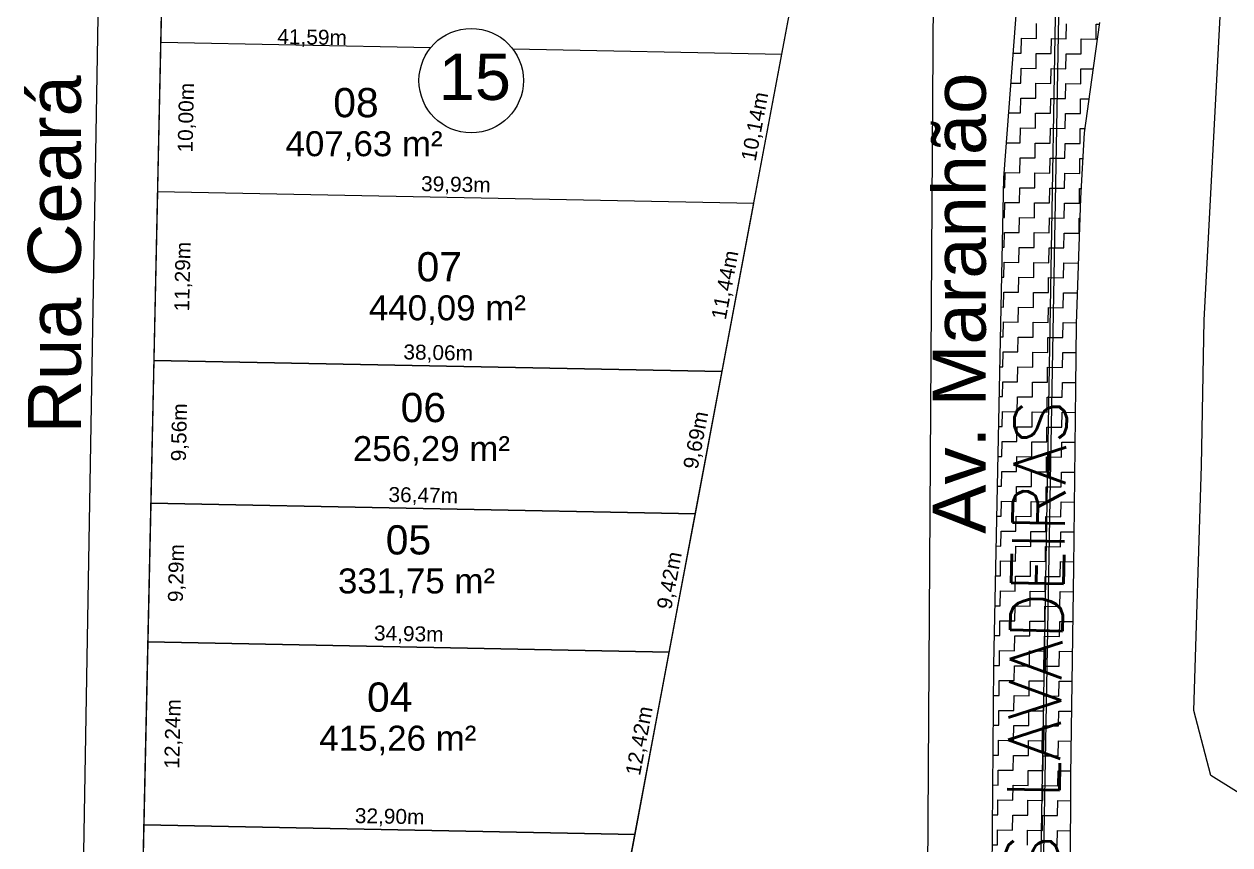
# Model space of a CAD drawing. Header units: metres. Extents: x 3808 to 8215, y 2374 to 6187.
# Drawn here: x 5342.5 to 5423.2, y 4649.5 to 4704.4 of the extents above; entities that cross this region are included whole.
import ezdxf

# ---------------------------------------------------------------- set-up
doc = ezdxf.new("R2010")
doc.units = ezdxf.units.M
doc.linetypes.add('CONTINUO', pattern=[0])
for name, color, linetype in [('Areas Lotes', 1, 'Continuous'), ('Calçada', 8, 'Continuous'), ('CORREGO', 7, 'Continuous'), ('COTAS', 7, 'Continuous'), ('Lote', 7, 'Continuous'), ('LOTES_LINHAS', 7, 'Continuous'), ('Nome das Ruas', 7, 'Continuous'), ('Nº Lote', 7, 'Continuous'), ('Nº. quadra', 7, 'Continuous'), ('Poligonal-label', 7, 'Continuous'), ('q', 9, 'CONTINUO'), ('quadras', 7, 'Continuous')]:
    doc.layers.add(name, color=color, linetype=linetype)
doc.layers.add('IRRADIADO', color=8, linetype='Continuous', lineweight=30)
doc.styles.add('Arial', font='arial.ttf')
doc.styles.add('SIMPLEX', font='simplex', dxfattribs={"height": 0.2})
doc.dimstyles.new('Copy(2) of ISO-25', dxfattribs={"dimtxt": 1, "dimasz": 2.5, "dimexe": 1.25, "dimexo": 0.625, "dimgap": 0.2, "dimtad": 1, "dimtoh": 1, "dimlfac": 1, "dimzin": 1, "dimtxsty": 'Arial', "dimblk": 'NONE', "dimcen": 0, "dimse1": 1, "dimse2": 1, "dimsd1": 1, "dimsd2": 1, "dimclrt": 256, "dimaunit": 1, "dimadec": 3, "dimazin": 0, "dimtfac": 1, "dimtmove": 0, "dimatfit": 3, "dimldrblk": 'NONE', "dimfxl": 1, "dimtolj": 1, "dimtzin": 0, "dimarcsym": 0})

# ---------------------------------------------------------------- blocks, each defined once
blk = doc.blocks.new('*D6347')
at = {"layer": 'Defpoints', "color": 0, "linetype": 'Continuous', "transparency": 16777216}
for p in [(5383.421, 4650.162), (5383.421, 4650.162), (5381.642, 4640.711)]:
    blk.add_point(p, dxfattribs=at)
at = {"layer": 'COTAS', "linetype": 'Continuous', "lineweight": 5, "transparency": 16777216, "insert": (5381.744, 4645.585), "char_height": 1, "attachment_point": 5, "rotation": 79.33923, "style": 'Arial'}
blk.add_mtext('\\A1;9,62m', dxfattribs=at)
blk = doc.blocks.new('_None')
blk = doc.blocks.new('*D6348')
at = {"layer": 'Defpoints', "color": 0, "linetype": 'Continuous', "transparency": 16777216}
for p in [(5385.718, 4662.363), (5385.718, 4662.363), (5383.421, 4650.162)]:
    blk.add_point(p, dxfattribs=at)
at = {"layer": 'COTAS', "linetype": 'Continuous', "lineweight": 5, "transparency": 16777216, "insert": (5383.782, 4656.411), "char_height": 1, "attachment_point": 5, "rotation": 79.33923, "style": 'Arial'}
blk.add_mtext('\\A1;12,42m', dxfattribs=at)
blk = doc.blocks.new('*D6349')
at = {"layer": 'Defpoints', "color": 0, "linetype": 'Continuous', "transparency": 16777216}
for p in [(5387.461, 4671.623), (5387.461, 4671.623), (5385.718, 4662.363)]:
    blk.add_point(p, dxfattribs=at)
at = {"layer": 'COTAS', "linetype": 'Continuous', "lineweight": 5, "transparency": 16777216, "insert": (5385.802, 4667.141), "char_height": 1, "attachment_point": 5, "rotation": 79.33923, "style": 'Arial'}
blk.add_mtext('\\A1;9,42m', dxfattribs=at)
blk = doc.blocks.new('*D6350')
at = {"layer": 'Defpoints', "color": 0, "linetype": 'Continuous', "transparency": 16777216}
for p in [(5389.254, 4681.151), (5389.254, 4681.151), (5387.461, 4671.623)]:
    blk.add_point(p, dxfattribs=at)
at = {"layer": 'COTAS', "linetype": 'Continuous', "lineweight": 5, "transparency": 16777216, "insert": (5387.57, 4676.535), "char_height": 1, "attachment_point": 5, "rotation": 79.33923, "style": 'Arial'}
blk.add_mtext('\\A1;9,69m', dxfattribs=at)
blk = doc.blocks.new('*D6351')
at = {"layer": 'Defpoints', "color": 0, "linetype": 'Continuous', "transparency": 16777216}
for p in [(5391.371, 4692.397), (5391.371, 4692.397), (5389.254, 4681.151)]:
    blk.add_point(p, dxfattribs=at)
at = {"layer": 'COTAS', "linetype": 'Continuous', "lineweight": 5, "transparency": 16777216, "insert": (5389.526, 4686.922), "char_height": 1, "attachment_point": 5, "rotation": 79.33923, "style": 'Arial'}
blk.add_mtext('\\A1;11,44m', dxfattribs=at)
blk = doc.blocks.new('*D6352')
at = {"layer": 'Defpoints', "color": 0, "linetype": 'Continuous', "transparency": 16777216}
for p in [(5393.247, 4702.363), (5393.247, 4702.363), (5391.371, 4692.397)]:
    blk.add_point(p, dxfattribs=at)
at = {"layer": 'COTAS', "linetype": 'Continuous', "lineweight": 5, "transparency": 16777216, "insert": (5391.522, 4697.528), "char_height": 1, "attachment_point": 5, "rotation": 79.33923, "style": 'Arial'}
blk.add_mtext('\\A1;10,14m', dxfattribs=at)
blk = doc.blocks.new('*D6353')
at = {"layer": 'Defpoints', "color": 0, "linetype": 'Continuous', "transparency": 16777216}
for p in [(5395.123, 4712.328), (5395.123, 4712.328), (5393.247, 4702.363)]:
    blk.add_point(p, dxfattribs=at)
at = {"layer": 'COTAS', "linetype": 'Continuous', "lineweight": 5, "transparency": 16777216, "insert": (5393.398, 4707.493), "char_height": 1, "attachment_point": 5, "rotation": 79.33923, "style": 'Arial'}
blk.add_mtext('\\A1;10,14m', dxfattribs=at)
blk = doc.blocks.new('*D6373')
at = {"layer": 'Defpoints', "color": 0, "linetype": 'Continuous', "transparency": 16777216}
for p in [(5350.527, 4650.801), (5353.214, 4650.743), (5350.322, 4641.32)]:
    blk.add_point(p, dxfattribs=at)
at = {"layer": 'COTAS', "linetype": 'Continuous', "lineweight": 5, "transparency": 16777216, "insert": (5352.31, 4646.02), "char_height": 1, "attachment_point": 5, "rotation": 88.75812, "style": 'Arial'}
blk.add_mtext('\\A1;9,48m', dxfattribs=at)
blk = doc.blocks.new('*D6374')
at = {"layer": 'Defpoints', "color": 0, "linetype": 'Continuous', "transparency": 16777216}
for p in [(5350.793, 4663.042), (5353.479, 4662.984), (5350.527, 4650.801)]:
    blk.add_point(p, dxfattribs=at)
at = {"layer": 'COTAS', "linetype": 'Continuous', "lineweight": 5, "transparency": 16777216, "insert": (5352.546, 4656.881), "char_height": 1, "attachment_point": 5, "rotation": 88.75812, "style": 'Arial'}
blk.add_mtext('\\A1;12,24m', dxfattribs=at)
blk = doc.blocks.new('*D6375')
at = {"layer": 'Defpoints', "color": 0, "linetype": 'Continuous', "transparency": 16777216}
for p in [(5350.994, 4672.332), (5353.681, 4672.274), (5350.793, 4663.042)]:
    blk.add_point(p, dxfattribs=at)
at = {"layer": 'COTAS', "linetype": 'Continuous', "lineweight": 5, "transparency": 16777216, "insert": (5352.779, 4667.646), "char_height": 1, "attachment_point": 5, "rotation": 88.75812, "style": 'Arial'}
blk.add_mtext('\\A1;9,29m', dxfattribs=at)
blk = doc.blocks.new('*D6376')
at = {"layer": 'Defpoints', "color": 0, "linetype": 'Continuous', "transparency": 16777216}
for p in [(5351.201, 4681.89), (5353.888, 4681.832), (5350.994, 4672.332)]:
    blk.add_point(p, dxfattribs=at)
at = {"layer": 'COTAS', "linetype": 'Continuous', "lineweight": 5, "transparency": 16777216, "insert": (5352.983, 4677.07), "char_height": 1, "attachment_point": 5, "rotation": 88.75812, "style": 'Arial'}
blk.add_mtext('\\A1;9,56m', dxfattribs=at)
blk = doc.blocks.new('*D6377')
at = {"layer": 'Defpoints', "color": 0, "linetype": 'Continuous', "transparency": 16777216}
for p in [(5351.446, 4693.173), (5354.132, 4693.115), (5351.201, 4681.89)]:
    blk.add_point(p, dxfattribs=at)
at = {"layer": 'COTAS', "linetype": 'Continuous', "lineweight": 5, "transparency": 16777216, "insert": (5353.209, 4687.491), "char_height": 1, "attachment_point": 5, "rotation": 88.75812, "style": 'Arial'}
blk.add_mtext('\\A1;11,29m', dxfattribs=at)
blk = doc.blocks.new('*D6378')
at = {"layer": 'Defpoints', "color": 0, "linetype": 'Continuous', "transparency": 16777216}
for p in [(5351.663, 4703.171), (5354.349, 4703.113), (5351.446, 4693.173)]:
    blk.add_point(p, dxfattribs=at)
at = {"layer": 'COTAS', "linetype": 'Continuous', "lineweight": 5, "transparency": 16777216, "insert": (5353.44, 4698.131), "char_height": 1, "attachment_point": 5, "rotation": 88.75812, "style": 'Arial'}
blk.add_mtext('\\A1;10,00m', dxfattribs=at)
blk = doc.blocks.new('*D6379')
at = {"layer": 'Defpoints', "color": 0, "linetype": 'Continuous', "transparency": 16777216}
for p in [(5351.879, 4713.169), (5354.566, 4713.11), (5351.663, 4703.171)]:
    blk.add_point(p, dxfattribs=at)
at = {"layer": 'COTAS', "linetype": 'Continuous', "lineweight": 5, "transparency": 16777216, "insert": (5353.657, 4708.129), "char_height": 1, "attachment_point": 5, "rotation": 88.75812, "style": 'Arial'}
blk.add_mtext('\\A1;10,00m', dxfattribs=at)
blk = doc.blocks.new('*D7557')
at = {"layer": 'Defpoints', "color": 0, "linetype": 'Continuous', "transparency": 16777216}
for p in [(5351.663, 4703.171), (5393.241, 4702.026), (5393.247, 4702.363)]:
    blk.add_point(p, dxfattribs=at)
at = {"layer": 'COTAS', "linetype": 'Continuous', "lineweight": 5, "transparency": 16777216, "insert": (5361.799, 4703.439), "char_height": 1, "attachment_point": 5, "rotation": 358.88612, "style": 'Arial'}
blk.add_mtext('\\A1;41,59m', dxfattribs=at)
blk = doc.blocks.new('*D7558')
at = {"layer": 'Defpoints', "color": 0, "linetype": 'Continuous', "transparency": 16777216}
for p in [(5351.446, 4693.173), (5351.446, 4693.173), (5391.371, 4692.397)]:
    blk.add_point(p, dxfattribs=at)
at = {"layer": 'COTAS', "linetype": 'Continuous', "lineweight": 5, "transparency": 16777216, "insert": (5371.424, 4693.586), "char_height": 1, "attachment_point": 5, "rotation": 358.88612, "style": 'Arial'}
blk.add_mtext('\\A1;39,93m', dxfattribs=at)
blk = doc.blocks.new('*D7559')
at = {"layer": 'Defpoints', "color": 0, "linetype": 'Continuous', "transparency": 16777216}
for p in [(5351.201, 4681.89), (5389.254, 4681.151), (5389.254, 4681.151)]:
    blk.add_point(p, dxfattribs=at)
at = {"layer": 'COTAS', "linetype": 'Continuous', "lineweight": 5, "transparency": 16777216, "insert": (5370.243, 4682.321), "char_height": 1, "attachment_point": 5, "rotation": 358.88612, "style": 'Arial'}
blk.add_mtext('\\A1;38,06m', dxfattribs=at)
blk = doc.blocks.new('*D7560')
at = {"layer": 'Defpoints', "color": 0, "linetype": 'Continuous', "transparency": 16777216}
for p in [(5350.994, 4672.332), (5350.994, 4672.332), (5387.461, 4671.623)]:
    blk.add_point(p, dxfattribs=at)
at = {"layer": 'COTAS', "linetype": 'Continuous', "lineweight": 5, "transparency": 16777216, "insert": (5369.243, 4672.778), "char_height": 1, "attachment_point": 5, "rotation": 358.88612, "style": 'Arial'}
blk.add_mtext('\\A1;36,47m', dxfattribs=at)
blk = doc.blocks.new('*D7561')
at = {"layer": 'Defpoints', "color": 0, "linetype": 'Continuous', "transparency": 16777216}
for p in [(5350.793, 4663.042), (5350.793, 4663.042), (5385.718, 4662.363)]:
    blk.add_point(p, dxfattribs=at)
at = {"layer": 'COTAS', "linetype": 'Continuous', "lineweight": 5, "transparency": 16777216, "insert": (5368.271, 4663.504), "char_height": 1, "attachment_point": 5, "rotation": 358.88612, "style": 'Arial'}
blk.add_mtext('\\A1;34,93m', dxfattribs=at)
blk = doc.blocks.new('*D7562')
at = {"layer": 'Defpoints', "color": 0, "linetype": 'Continuous', "transparency": 16777216}
for p in [(5350.527, 4650.801), (5383.421, 4650.162), (5383.421, 4650.162)]:
    blk.add_point(p, dxfattribs=at)
at = {"layer": 'COTAS', "linetype": 'Continuous', "lineweight": 5, "transparency": 16777216, "insert": (5366.99, 4651.282), "char_height": 1, "attachment_point": 5, "rotation": 358.88612, "style": 'Arial'}
blk.add_mtext('\\A1;32,90m', dxfattribs=at)

msp = doc.modelspace()

# ---------------------------------------------------------------- linework, layer by layer
at = {"layer": 'Calçada', "linetype": 'Continuous', "lineweight": 5}
for p, q in [((5348.818, 4784.215), (5345.803, 4609.079)), ((5403.442, 4716.298), (5402.764, 4607.577))]:
    msp.add_line(p, q, dxfattribs=at)
at = {"layer": 'CORREGO', "color": 5, "linetype": 'CONTINUO', "lineweight": 5}
for p, q in [((5408.104, 4694.1, 271.364), (5409.472, 4711.825, 271.364)), ((5414.527, 4704.506, 271.364), (5413.975, 4700.677, 271.364)), ((5413.975, 4700.677, 271.364), (5413.492, 4697.124, 271.364)), ((5413.492, 4697.124, 271.364), (5413.242, 4692.757, 271.364)), ((5407.455, 4661.484, 271.364), (5408.104, 4694.1, 271.364)), ((5413.242, 4692.757, 271.364), (5412.961, 4684.345, 271.364)), ((5412.961, 4684.345, 271.364), (5412.916, 4680.088, 271.364)), ((5412.916, 4680.088, 271.364), (5412.77, 4668.051, 271.364)), ((5412.77, 4668.051, 271.364), (5412.587, 4654.099, 271.364)), ((5406.902, 4601.052, 271.364), (5407.455, 4661.484, 271.364)), ((5412.587, 4654.099, 271.364), (5412.509, 4641.216, 271.364))]:
    msp.add_line(p, q, dxfattribs=at)
at = {"layer": 'IRRADIADO', "lineweight": 5}
msp.add_point((5404.16, 4697.003), dxfattribs=at)
at = {"layer": 'Lote', "lineweight": 5}
for p, q in [((5369.741, 4702.82), (5351.663, 4703.171)), ((5393.247, 4702.363), (5375.249, 4702.712)), ((5391.371, 4692.397), (5351.446, 4693.173)), ((5389.254, 4681.151), (5351.201, 4681.89)), ((5387.461, 4671.623), (5350.994, 4672.332)), ((5385.718, 4662.363), (5350.793, 4663.042)), ((5383.421, 4650.162), (5350.527, 4650.801))]:
    msp.add_line(p, q, dxfattribs=at)
at = {"layer": 'Lote', "linetype": 'Continuous', "lineweight": 5, "flags": 128}
for points in [[(5351.446, 4693.173), (5351.201, 4681.89), (5389.254, 4681.151), (5391.371, 4692.397)], [(5351.201, 4681.89), (5350.994, 4672.332), (5387.461, 4671.623), (5389.254, 4681.151)], [(5350.994, 4672.332), (5350.793, 4663.042), (5385.718, 4662.363), (5387.461, 4671.623)], [(5383.421, 4650.162), (5385.718, 4662.363), (5350.793, 4663.042), (5350.527, 4650.801)], [(5381.642, 4640.711), (5383.421, 4650.162), (5350.527, 4650.801), (5350.322, 4641.32)]]:
    msp.add_lwpolyline(points, close=True, dxfattribs=at)
at = {"layer": 'LOTES_LINHAS', "color": 5, "lineweight": 5}
for p, q in [((5421.524, 4684.576), (5423.135, 4715.097)), ((5414.527, 4704.506), (5413.975, 4700.677)), ((5413.975, 4700.677), (5413.492, 4697.124)), ((5413.492, 4697.124), (5413.242, 4692.757)), ((5413.242, 4692.757), (5412.961, 4684.345)), ((5412.961, 4684.345), (5412.916, 4680.088)), ((5421.349, 4674.819), (5421.524, 4684.576)), ((5412.916, 4680.088), (5412.77, 4668.051)), ((5420.842, 4658.456), (5421.349, 4674.819)), ((5412.77, 4668.051), (5412.587, 4654.099)), ((5421.981, 4654.096), (5420.842, 4658.456)), ((5412.587, 4654.099), (5412.509, 4641.216)), ((5426.131, 4651.506), (5421.981, 4654.096))]:
    msp.add_line(p, q, dxfattribs=at)
at = {"layer": 'LOTES_LINHAS', "color": 5, "linetype": 'Continuous', "lineweight": 5}
for p, q in [((5410.296, 4703.436), (5410.307, 4704.436)), ((5412.296, 4703.414), (5412.307, 4704.414)), ((5414.296, 4703.391), (5414.307, 4704.391)), ((5414.307, 4704.391), (5414.51, 4704.389)), ((5409.285, 4702.447), (5409.296, 4703.447)), ((5409.296, 4703.447), (5410.296, 4703.436)), ((5411.285, 4702.425), (5411.296, 4703.425)), ((5411.296, 4703.425), (5412.296, 4703.414)), ((5413.285, 4702.402), (5413.296, 4703.402)), ((5413.296, 4703.402), (5414.296, 4703.391)), ((5408.749, 4702.453), (5409.285, 4702.447)), ((5410.274, 4701.436), (5410.285, 4702.436)), ((5410.285, 4702.436), (5411.285, 4702.425)), ((5412.274, 4701.414), (5412.285, 4702.414)), ((5412.285, 4702.414), (5413.285, 4702.402)), ((5409.263, 4700.448), (5409.274, 4701.448)), ((5409.274, 4701.448), (5410.274, 4701.436)), ((5411.262, 4700.425), (5411.274, 4701.425)), ((5411.274, 4701.425), (5412.274, 4701.414)), ((5413.262, 4700.403), (5413.274, 4701.403)), ((5413.274, 4701.403), (5414.079, 4701.393)), ((5408.594, 4700.455), (5409.263, 4700.448)), ((5410.251, 4699.436), (5410.262, 4700.436)), ((5410.262, 4700.436), (5411.262, 4700.425)), ((5412.251, 4699.414), (5412.262, 4700.414)), ((5412.262, 4700.414), (5413.262, 4700.403)), ((5409.24, 4698.448), (5409.251, 4699.448)), ((5409.251, 4699.448), (5410.251, 4699.436)), ((5411.24, 4698.425), (5411.251, 4699.425)), ((5411.251, 4699.425), (5412.251, 4699.414)), ((5413.24, 4698.403), (5413.251, 4699.403)), ((5413.251, 4699.403), (5413.801, 4699.396)), ((5408.44, 4698.457), (5409.24, 4698.448)), ((5410.229, 4697.437), (5410.24, 4698.436)), ((5410.24, 4698.436), (5411.24, 4698.425)), ((5412.229, 4697.414), (5412.24, 4698.414)), ((5412.24, 4698.414), (5413.24, 4698.403)), ((5409.218, 4696.448), (5409.229, 4697.448)), ((5409.229, 4697.448), (5410.229, 4697.437)), ((5411.217, 4696.425), (5411.229, 4697.425)), ((5411.229, 4697.425), (5412.229, 4697.414)), ((5413.217, 4696.403), (5413.229, 4697.403)), ((5413.229, 4697.403), (5413.53, 4697.399)), ((5408.286, 4696.458), (5409.218, 4696.448)), ((5410.206, 4695.437), (5410.217, 4696.437)), ((5410.217, 4696.437), (5411.217, 4696.425)), ((5412.206, 4695.414), (5412.217, 4696.414)), ((5412.217, 4696.414), (5413.217, 4696.403)), ((5409.195, 4694.448), (5409.206, 4695.448)), ((5409.206, 4695.448), (5410.206, 4695.437)), ((5411.195, 4694.425), (5411.206, 4695.425)), ((5411.206, 4695.425), (5412.206, 4695.414)), ((5413.195, 4694.403), (5413.206, 4695.403)), ((5413.206, 4695.403), (5413.394, 4695.401)), ((5408.184, 4693.459), (5408.195, 4694.459)), ((5408.195, 4694.459), (5409.195, 4694.448)), ((5410.184, 4693.437), (5410.195, 4694.437)), ((5410.195, 4694.437), (5411.195, 4694.425)), ((5412.184, 4693.414), (5412.195, 4694.414)), ((5412.195, 4694.414), (5413.195, 4694.403)), ((5408.091, 4693.46), (5408.184, 4693.459)), ((5409.172, 4692.448), (5409.184, 4693.448)), ((5409.184, 4693.448), (5410.184, 4693.437)), ((5411.172, 4692.426), (5411.184, 4693.426)), ((5411.184, 4693.426), (5412.184, 4693.414)), ((5413.172, 4692.403), (5413.183, 4693.403)), ((5413.183, 4693.403), (5413.279, 4693.402)), ((5408.161, 4691.459), (5408.173, 4692.459)), ((5408.173, 4692.459), (5409.172, 4692.448)), ((5410.161, 4691.437), (5410.172, 4692.437)), ((5410.172, 4692.437), (5411.172, 4692.426)), ((5412.161, 4691.414), (5412.172, 4692.414)), ((5412.172, 4692.414), (5413.172, 4692.403)), ((5408.051, 4691.461), (5408.161, 4691.459)), ((5409.15, 4690.448), (5409.161, 4691.448)), ((5409.161, 4691.448), (5410.161, 4691.437)), ((5411.15, 4690.426), (5411.161, 4691.426)), ((5411.161, 4691.426), (5412.161, 4691.414)), ((5413.15, 4690.403), (5413.161, 4691.403)), ((5413.161, 4691.403), (5413.197, 4691.403)), ((5408.139, 4689.46), (5408.15, 4690.459)), ((5408.15, 4690.459), (5409.15, 4690.448)), ((5410.139, 4689.437), (5410.15, 4690.437)), ((5410.15, 4690.437), (5411.15, 4690.426)), ((5412.139, 4689.415), (5412.15, 4690.414)), ((5412.15, 4690.414), (5413.15, 4690.403)), ((5408.012, 4689.461), (5408.139, 4689.46)), ((5409.127, 4688.448), (5409.139, 4689.448)), ((5409.139, 4689.448), (5410.139, 4689.437)), ((5411.127, 4688.426), (5411.139, 4689.426)), ((5411.139, 4689.426), (5412.139, 4689.415)), ((5408.116, 4687.46), (5408.128, 4688.46)), ((5408.128, 4688.46), (5409.127, 4688.448)), ((5410.116, 4687.437), (5410.127, 4688.437)), ((5410.127, 4688.437), (5411.127, 4688.426)), ((5412.116, 4687.415), (5412.127, 4688.415)), ((5412.127, 4688.415), (5413.097, 4688.404)), ((5407.972, 4687.461), (5408.116, 4687.46)), ((5409.105, 4686.448), (5409.116, 4687.448)), ((5409.116, 4687.448), (5410.116, 4687.437)), ((5411.105, 4686.426), (5411.116, 4687.426)), ((5411.116, 4687.426), (5412.116, 4687.415)), ((5408.094, 4685.46), (5408.105, 4686.46)), ((5408.105, 4686.46), (5409.105, 4686.448)), ((5410.094, 4685.437), (5410.105, 4686.437)), ((5410.105, 4686.437), (5411.105, 4686.426)), ((5412.094, 4685.415), (5412.105, 4686.415)), ((5412.105, 4686.415), (5413.03, 4686.404)), ((5407.932, 4685.462), (5408.094, 4685.46)), ((5409.082, 4684.449), (5409.094, 4685.449)), ((5409.094, 4685.449), (5410.094, 4685.437)), ((5411.082, 4684.426), (5411.094, 4685.426)), ((5411.094, 4685.426), (5412.094, 4685.415)), ((5408.071, 4683.46), (5408.083, 4684.46)), ((5408.083, 4684.46), (5409.082, 4684.449)), ((5410.071, 4683.437), (5410.082, 4684.437)), ((5410.082, 4684.437), (5411.082, 4684.426)), ((5412.071, 4683.415), (5412.082, 4684.415)), ((5412.082, 4684.415), (5412.963, 4684.405)), ((5407.892, 4683.462), (5408.071, 4683.46)), ((5409.06, 4682.449), (5409.071, 4683.449)), ((5409.071, 4683.449), (5410.071, 4683.437)), ((5411.06, 4682.426), (5411.071, 4683.426)), ((5411.071, 4683.426), (5412.071, 4683.415)), ((5408.049, 4681.46), (5408.06, 4682.46)), ((5408.06, 4682.46), (5409.06, 4682.449)), ((5410.049, 4681.438), (5410.06, 4682.437)), ((5410.06, 4682.437), (5411.06, 4682.426)), ((5412.049, 4681.415), (5412.06, 4682.415)), ((5412.06, 4682.415), (5412.941, 4682.405)), ((5407.853, 4681.462), (5408.049, 4681.46)), ((5409.037, 4680.449), (5409.049, 4681.449)), ((5409.049, 4681.449), (5410.049, 4681.438)), ((5411.037, 4680.426), (5411.049, 4681.426)), ((5411.049, 4681.426), (5412.049, 4681.415)), ((5408.026, 4679.46), (5408.038, 4680.46)), ((5408.038, 4680.46), (5409.037, 4680.449)), ((5410.026, 4679.438), (5410.037, 4680.438)), ((5410.037, 4680.438), (5411.037, 4680.426)), ((5412.026, 4679.415), (5412.037, 4680.415)), ((5412.037, 4680.415), (5412.92, 4680.405)), ((5407.813, 4679.463), (5408.026, 4679.46)), ((5409.015, 4678.449), (5409.026, 4679.449)), ((5409.026, 4679.449), (5410.026, 4679.438)), ((5411.015, 4678.426), (5411.026, 4679.426)), ((5411.026, 4679.426), (5412.026, 4679.415)), ((5408.004, 4677.46), (5408.015, 4678.46)), ((5408.015, 4678.46), (5409.015, 4678.449)), ((5410.004, 4677.438), (5410.015, 4678.438)), ((5410.015, 4678.438), (5411.015, 4678.426)), ((5412.003, 4677.415), (5412.015, 4678.415)), ((5412.015, 4678.415), (5412.896, 4678.405)), ((5407.773, 4677.463), (5408.004, 4677.46)), ((5408.992, 4676.449), (5409.004, 4677.449)), ((5409.004, 4677.449), (5410.004, 4677.438)), ((5410.992, 4676.427), (5411.004, 4677.427)), ((5411.004, 4677.427), (5412.003, 4677.415)), ((5407.981, 4675.46), (5407.992, 4676.46)), ((5407.992, 4676.46), (5408.992, 4676.449)), ((5409.981, 4675.438), (5409.992, 4676.438)), ((5409.992, 4676.438), (5410.992, 4676.427)), ((5411.981, 4675.415), (5411.992, 4676.415)), ((5411.992, 4676.415), (5412.872, 4676.405)), ((5407.733, 4675.463), (5407.981, 4675.46)), ((5408.97, 4674.449), (5408.981, 4675.449)), ((5408.981, 4675.449), (5409.981, 4675.438)), ((5410.97, 4674.427), (5410.981, 4675.427)), ((5410.981, 4675.427), (5411.981, 4675.415)), ((5407.959, 4673.461), (5407.97, 4674.46)), ((5407.97, 4674.46), (5408.97, 4674.449)), ((5409.959, 4673.438), (5409.97, 4674.438)), ((5409.97, 4674.438), (5410.97, 4674.427)), ((5411.958, 4673.416), (5411.97, 4674.415)), ((5411.97, 4674.415), (5412.847, 4674.406)), ((5407.693, 4673.464), (5407.959, 4673.461)), ((5408.947, 4672.449), (5408.959, 4673.449)), ((5408.959, 4673.449), (5409.959, 4673.438)), ((5410.947, 4672.427), (5410.959, 4673.427)), ((5410.959, 4673.427), (5411.958, 4673.416)), ((5407.936, 4671.461), (5407.947, 4672.461)), ((5407.947, 4672.461), (5408.947, 4672.449)), ((5409.936, 4671.438), (5409.947, 4672.438)), ((5409.947, 4672.438), (5410.947, 4672.427)), ((5411.936, 4671.416), (5411.947, 4672.416)), ((5411.947, 4672.416), (5412.823, 4672.406)), ((5407.654, 4671.464), (5407.936, 4671.461)), ((5408.925, 4670.449), (5408.936, 4671.449)), ((5408.936, 4671.449), (5409.936, 4671.438)), ((5410.925, 4670.427), (5410.936, 4671.427)), ((5410.936, 4671.427), (5411.936, 4671.416)), ((5407.914, 4669.461), (5407.925, 4670.461)), ((5407.925, 4670.461), (5408.925, 4670.449)), ((5409.914, 4669.438), (5409.925, 4670.438)), ((5409.925, 4670.438), (5410.925, 4670.427)), ((5411.913, 4669.416), (5411.925, 4670.416)), ((5411.925, 4670.416), (5412.799, 4670.406)), ((5407.614, 4669.464), (5407.914, 4669.461)), ((5408.902, 4668.45), (5408.914, 4669.45)), ((5408.914, 4669.45), (5409.914, 4669.438)), ((5410.902, 4668.427), (5410.914, 4669.427)), ((5410.914, 4669.427), (5411.913, 4669.416)), ((5407.891, 4667.461), (5407.902, 4668.461)), ((5407.902, 4668.461), (5408.902, 4668.45)), ((5409.891, 4667.438), (5409.902, 4668.438)), ((5409.902, 4668.438), (5410.902, 4668.427)), ((5411.891, 4667.416), (5411.902, 4668.416)), ((5411.902, 4668.416), (5412.774, 4668.406)), ((5407.574, 4667.464), (5407.891, 4667.461)), ((5408.88, 4666.45), (5408.891, 4667.45)), ((5408.891, 4667.45), (5409.891, 4667.438)), ((5410.88, 4666.427), (5410.891, 4667.427)), ((5410.891, 4667.427), (5411.891, 4667.416)), ((5407.869, 4665.461), (5407.88, 4666.461)), ((5407.88, 4666.461), (5408.88, 4666.45)), ((5409.869, 4665.439), (5409.88, 4666.438)), ((5409.88, 4666.438), (5410.88, 4666.427)), ((5411.868, 4665.416), (5411.88, 4666.416)), ((5411.88, 4666.416), (5412.749, 4666.406)), ((5407.534, 4665.465), (5407.869, 4665.461)), ((5408.857, 4664.45), (5408.869, 4665.45)), ((5408.869, 4665.45), (5409.869, 4665.439)), ((5410.857, 4664.427), (5410.868, 4665.427)), ((5410.868, 4665.427), (5411.868, 4665.416)), ((5407.846, 4663.461), (5407.857, 4664.461)), ((5407.857, 4664.461), (5408.857, 4664.45)), ((5409.846, 4663.439), (5409.857, 4664.439)), ((5409.857, 4664.439), (5410.857, 4664.427)), ((5411.846, 4663.416), (5411.857, 4664.416)), ((5411.857, 4664.416), (5412.722, 4664.406)), ((5407.494, 4663.465), (5407.846, 4663.461)), ((5408.835, 4662.45), (5408.846, 4663.45)), ((5408.846, 4663.45), (5409.846, 4663.439)), ((5410.835, 4662.427), (5410.846, 4663.427)), ((5410.846, 4663.427), (5411.846, 4663.416)), ((5407.824, 4661.461), (5407.835, 4662.461)), ((5407.835, 4662.461), (5408.835, 4662.45)), ((5409.824, 4661.439), (5409.835, 4662.439)), ((5409.835, 4662.439), (5410.835, 4662.427)), ((5411.823, 4661.416), (5411.835, 4662.416)), ((5411.835, 4662.416), (5412.696, 4662.407)), ((5407.455, 4661.465), (5407.824, 4661.461)), ((5408.812, 4660.45), (5408.824, 4661.45)), ((5408.824, 4661.45), (5409.824, 4661.439)), ((5410.812, 4660.428), (5410.823, 4661.428)), ((5410.823, 4661.428), (5411.823, 4661.416)), ((5407.801, 4659.461), (5407.812, 4660.461)), ((5407.812, 4660.461), (5408.812, 4660.45)), ((5409.801, 4659.439), (5409.812, 4660.439)), ((5409.812, 4660.439), (5410.812, 4660.428)), ((5411.801, 4659.416), (5411.812, 4660.416)), ((5411.812, 4660.416), (5412.67, 4660.407)), ((5407.436, 4659.466), (5407.801, 4659.461)), ((5408.79, 4658.45), (5408.801, 4659.45)), ((5408.801, 4659.45), (5409.801, 4659.439)), ((5410.79, 4658.428), (5410.801, 4659.428)), ((5410.801, 4659.428), (5411.801, 4659.416)), ((5407.779, 4657.462), (5407.79, 4658.461)), ((5407.79, 4658.461), (5408.79, 4658.45)), ((5409.779, 4657.439), (5409.79, 4658.439)), ((5409.79, 4658.439), (5410.79, 4658.428)), ((5411.778, 4657.417), (5411.79, 4658.416)), ((5411.79, 4658.416), (5412.644, 4658.407)), ((5407.418, 4657.466), (5407.779, 4657.462)), ((5408.767, 4656.45), (5408.779, 4657.45)), ((5408.779, 4657.45), (5409.779, 4657.439)), ((5410.767, 4656.428), (5410.778, 4657.428)), ((5410.778, 4657.428), (5411.778, 4657.417)), ((5407.756, 4655.462), (5407.767, 4656.462)), ((5407.767, 4656.462), (5408.767, 4656.45)), ((5409.756, 4655.439), (5409.767, 4656.439)), ((5409.767, 4656.439), (5410.767, 4656.428)), ((5411.756, 4655.417), (5411.767, 4656.417)), ((5411.767, 4656.417), (5412.617, 4656.407)), ((5407.4, 4655.466), (5407.756, 4655.462)), ((5408.745, 4654.45), (5408.756, 4655.45)), ((5408.756, 4655.45), (5409.756, 4655.439)), ((5410.745, 4654.428), (5410.756, 4655.428)), ((5410.756, 4655.428), (5411.756, 4655.417)), ((5407.734, 4653.462), (5407.745, 4654.462)), ((5407.745, 4654.462), (5408.745, 4654.45)), ((5409.734, 4653.439), (5409.745, 4654.439)), ((5409.745, 4654.439), (5410.745, 4654.428)), ((5411.733, 4653.417), (5411.745, 4654.417)), ((5411.745, 4654.417), (5412.591, 4654.407)), ((5407.382, 4653.466), (5407.734, 4653.462)), ((5408.722, 4652.451), (5408.734, 4653.451)), ((5408.734, 4653.451), (5409.734, 4653.439)), ((5410.722, 4652.428), (5410.733, 4653.428)), ((5410.733, 4653.428), (5411.733, 4653.417)), ((5407.711, 4651.462), (5407.722, 4652.462)), ((5407.722, 4652.462), (5408.722, 4652.451)), ((5409.711, 4651.439), (5409.722, 4652.439)), ((5409.722, 4652.439), (5410.722, 4652.428)), ((5411.711, 4651.417), (5411.722, 4652.417)), ((5411.722, 4652.417), (5412.577, 4652.407)), ((5407.363, 4651.466), (5407.711, 4651.462)), ((5408.7, 4650.451), (5408.711, 4651.451)), ((5408.711, 4651.451), (5409.711, 4651.439)), ((5410.7, 4650.428), (5410.711, 4651.428)), ((5410.711, 4651.428), (5411.711, 4651.417)), ((5407.689, 4649.462), (5407.7, 4650.462)), ((5407.7, 4650.462), (5408.7, 4650.451)), ((5409.688, 4649.44), (5409.7, 4650.439)), ((5409.7, 4650.439), (5410.7, 4650.428)), ((5411.688, 4649.417), (5411.7, 4650.417)), ((5411.7, 4650.417), (5412.565, 4650.407)), ((5407.345, 4649.466), (5407.689, 4649.462))]:
    msp.add_line(p, q, dxfattribs=at)
at = {"layer": 'Nº. quadra', "lineweight": 5}
msp.add_circle((5372.453, 4700.614), 3.496, dxfattribs=at)
at = {"layer": 'q', "lineweight": 5}
msp.add_line((5428.372, 5629.504), (5405.671, 4365.473), dxfattribs=at)
at = {"layer": 'q', "linetype": 'Continuous', "lineweight": 5}
msp.add_line((5416.162, 4971.116), (5405.674, 4365.62), dxfattribs=at)
at = {"layer": 'quadras', "lineweight": 5}
for p, q in [((5353.361, 4781.505), (5349.695, 4612.41)), ((5376.112, 4611.336), (5396.761, 4721.027))]:
    msp.add_line(p, q, dxfattribs=at)
at = {"layer": 'quadras', "linetype": 'Continuous', "lineweight": 5, "flags": 128}
msp.add_lwpolyline([(5349.695, 4612.41, 0.411018), (5351.146, 4610.879), (5374.589, 4610.114, 0.369946), (5376.112, 4611.336), (5396.761, 4721.027), (5402.223, 4750.758), (5403.333, 4779.961, 0.416277), (5401.881, 4781.517), (5354.907, 4782.972, 0.416934), (5353.361, 4781.505)], format="xyb", close=True, dxfattribs=at)

# ---------------------------------------------------------------- texts
at = {"layer": 'Areas Lotes', "lineweight": 5, "style": 'Arial'}
for s, p in [('407,63 m²', (5360.02, 4695.555)), ('440,09 m²', (5365.599, 4684.569)), ('256,29 m²', (5364.532, 4675.145)), ('331,75 m²', (5363.533, 4666.287)), ('415,26 m²', (5362.281, 4655.764))]:
    msp.add_text(s, height=1.6726, dxfattribs=at).set_placement(p)
at = {"layer": 'Nome das Ruas', "lineweight": 5, "style": 'Arial'}
for s, p in [('Rua Ceará', (5346.318, 4676.992, 165.916)), ('Av. Maranhão', (5406.906, 4670.274, 165.916))]:
    msp.add_text(s, height=3.55, rotation=90, dxfattribs=at).set_placement(p)
at = {"layer": 'Nº Lote', "lineweight": 5, "style": 'Arial'}
for s, p in [('08', (5363.218, 4698.163, 1.36)), ('07', (5368.797, 4687.178, 1.36)), ('06', (5367.73, 4677.754, 1.36)), ('05', (5366.731, 4668.896, 1.36)), ('04', (5365.479, 4658.373, 1.36))]:
    msp.add_text(s, height=1.9563, dxfattribs=at).set_placement(p)
at = {"layer": 'Nº. quadra', "lineweight": 5, "style": 'Arial'}
msp.add_text('15', height=3.1039, dxfattribs=at).set_placement((5370.289, 4699.32))
at = {"layer": 'Poligonal-label', "color": 5, "lineweight": 5, "style": 'SIMPLEX'}
msp.add_text('CORREGO DAS LAVADEIRAS', height=3.5, rotation=88.8599, dxfattribs=at).set_placement((5411.113, 4616.832))

# ---------------------------------------------------------------- dimensions: what is measured, and where the dimension line sits
at = {"layer": 'COTAS', "linetype": 'Continuous', "lineweight": 5}
for base, p1, p2, angle, picture, middle in [((5354.566, 4713.11), (5351.663, 4703.171), (5351.879, 4713.169), 268.75812, '*D6379', (5353.657, 4708.129)), ((5395.123, 4712.328), (5393.247, 4702.363), (5395.123, 4712.328), 259.33923, '*D6353', (5393.398, 4707.493)), ((5354.349, 4703.113), (5351.446, 4693.173), (5351.663, 4703.171), 268.75812, '*D6378', (5353.44, 4698.131)), ((5393.247, 4702.363), (5391.371, 4692.397), (5393.247, 4702.363), 259.33923, '*D6352', (5391.522, 4697.528)), ((5354.132, 4693.115), (5351.201, 4681.89), (5351.446, 4693.173), 268.75812, '*D6377', (5353.209, 4687.491)), ((5391.371, 4692.397), (5389.254, 4681.151), (5391.371, 4692.397), 259.33923, '*D6351', (5389.526, 4686.922)), ((5353.888, 4681.832), (5350.994, 4672.332), (5351.201, 4681.89), 268.75812, '*D6376', (5352.983, 4677.07)), ((5389.2541, 4681.1505), (5387.4606, 4671.6231), (5389.2541, 4681.1505), 259.33923, '*D6350', (5387.5702, 4676.535)), ((5353.681, 4672.274), (5350.793, 4663.042), (5350.994, 4672.332), 268.75812, '*D6375', (5352.779, 4667.646)), ((5387.461, 4671.623), (5385.718, 4662.363), (5387.461, 4671.623), 259.33923, '*D6349', (5385.802, 4667.141)), ((5353.479, 4662.984), (5350.527, 4650.801), (5350.793, 4663.042), 268.75812, '*D6374', (5352.546, 4656.881)), ((5385.718, 4662.363), (5383.421, 4650.162), (5385.718, 4662.363), 259.33923, '*D6348', (5383.782, 4656.411)), ((5353.214, 4650.743), (5350.322, 4641.32), (5350.527, 4650.801), 268.75812, '*D6373', (5352.31, 4646.02)), ((5383.421, 4650.162), (5381.642, 4640.711), (5383.421, 4650.162), 259.33923, '*D6347', (5381.744, 4645.585))]:
    dim = msp.add_linear_dim(base=base, p1=p1, p2=p2, angle=angle, dimstyle='Copy(2) of ISO-25', override={"dimpost": 'm', "dimtmove": 1}, dxfattribs=at)
    dim.commit()
    dim.dimension.update_dxf_attribs({"geometry": picture, "text_midpoint": middle})
dim = msp.add_linear_dim(base=(5393.241, 4702.026), p1=(5351.663, 4703.171), p2=(5393.247, 4702.363), angle=358.88612, dimstyle='Copy(2) of ISO-25', override={"dimpost": 'm'}, dxfattribs=at)
dim.commit()
dim.dimension.update_dxf_attribs({"geometry": '*D7557', "text_midpoint": (5361.783, 4702.638), "dimtype": 161})
for p1, p2, picture, middle in [((5391.371, 4692.397), (5351.446, 4693.173), '*D7558', (5371.424, 4693.586)), ((5351.201, 4681.89), (5389.254, 4681.151), '*D7559', (5370.243, 4682.321)), ((5387.461, 4671.623), (5350.994, 4672.332), '*D7560', (5369.243, 4672.778)), ((5385.718, 4662.363), (5350.793, 4663.042), '*D7561', (5368.271, 4663.504)), ((5350.527, 4650.801), (5383.421, 4650.162), '*D7562', (5366.99, 4651.282))]:
    dim = msp.add_aligned_dim(p1=p1, p2=p2, distance=0, dimstyle='Copy(2) of ISO-25', override={"dimpost": 'm'}, dxfattribs=at)
    dim.commit()
    dim.dimension.update_dxf_attribs({"geometry": picture, "text_midpoint": middle})

doc.saveas('drawing.dxf')
